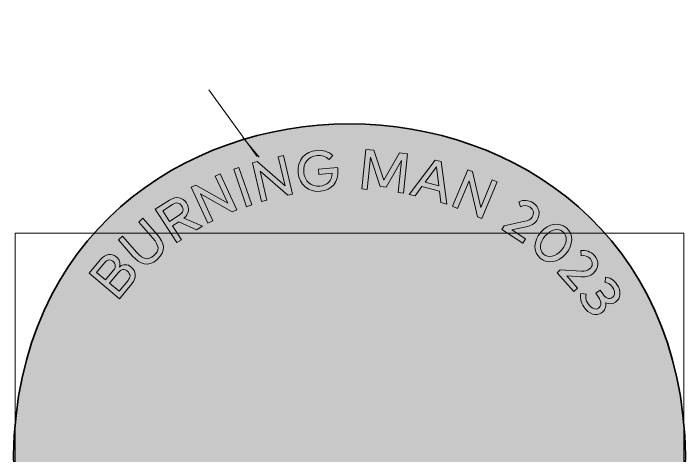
# Model space of a CAD drawing. Header units: millimetres. Extents: x 126.2 to 196.2, y -118.3 to -26.3.
# Drawn here: x 126.2 to 196.2, y -72.3 to -26.3 of the extents above; entities that cross this region are included whole.
import ezdxf

# ---------------------------------------------------------------- set-up
doc = ezdxf.new("R2010")
doc.units = ezdxf.units.MM
doc.header["$MEASUREMENT"] = 0
doc.layers.add('Layer 1', color=7, linetype='Continuous', lineweight=0)
picture_1 = doc.add_image_def('image1.png', size_in_pixel=(2001, 1330))

# ---------------------------------------------------------------- blocks, each defined once
blk = doc.blocks.new('Block_3')
at = {"layer": 'Layer 1'}
h = blk.add_hatch(color=250, dxfattribs=at)
h.dxf.hatch_style = 2
edge = h.paths.add_edge_path()
edge.add_spline(control_points=[(159.949, -42.599), (160.067, -43.85), (159.29, -44.729), (158.128, -44.838), (156.906, -44.954), (155.919, -44.164), (155.8, -42.901), (155.678, -41.615), (156.544, -40.686), (157.725, -40.575), (158.371, -40.514), (158.993, -40.704), (159.405, -41.109), (159.405, -41.109), (159.037, -41.541), (159.037, -41.541), (158.702, -41.199), (158.252, -41.07), (157.776, -41.115), (156.854, -41.202), (156.299, -41.912), (156.387, -42.846), (156.476, -43.786), (157.16, -44.385), (158.071, -44.299), (158.77, -44.233), (159.333, -43.794), (159.358, -42.939), (159.358, -42.939), (157.967, -43.07), (157.967, -43.07), (157.967, -43.07), (157.917, -42.542), (157.917, -42.542), (157.917, -42.542), (159.908, -42.354), (159.908, -42.354), (159.925, -42.417), (159.934, -42.452), (159.949, -42.599)], knot_values=[0, 0, 0, 0, 1, 1, 1, 2, 2, 2, 3, 3, 3, 4, 4, 4, 5, 5, 5, 6, 6, 6, 7, 7, 7, 8, 8, 8, 9, 9, 9, 10, 10, 10, 11, 11, 11, 12, 12, 12, 13, 13, 13, 13], degree=3, periodic=0)
h = blk.add_hatch(color=250, dxfattribs=at)
h.dxf.hatch_style = 2
edge = h.paths.add_edge_path()
edge.add_spline(control_points=[(166.774, -45.032), (166.774, -45.032), (166.211, -44.973), (166.211, -44.973), (166.211, -44.973), (166.566, -41.614), (166.566, -41.614), (166.566, -41.614), (164.957, -44.39), (164.957, -44.39), (164.957, -44.39), (164.335, -44.324), (164.335, -44.324), (164.335, -44.324), (163.342, -41.273), (163.342, -41.273), (163.342, -41.273), (162.987, -44.632), (162.987, -44.632), (162.987, -44.632), (162.424, -44.573), (162.424, -44.573), (162.424, -44.573), (162.858, -40.47), (162.858, -40.47), (162.858, -40.47), (163.702, -40.559), (163.702, -40.559), (163.702, -40.559), (164.718, -43.677), (164.718, -43.677), (164.718, -43.677), (166.363, -40.84), (166.363, -40.84), (166.363, -40.84), (167.207, -40.929), (167.207, -40.929), (167.207, -40.929), (166.774, -45.032), (166.774, -45.032)], knot_values=[0, 0, 0, 0, 1, 1, 1, 2, 2, 2, 3, 3, 3, 4, 4, 4, 5, 5, 5, 6, 6, 6, 7, 7, 7, 8, 8, 8, 9, 9, 9, 10, 10, 10, 11, 11, 11, 12, 12, 12, 13, 13, 13, 13], degree=3, periodic=0)
h = blk.add_hatch(color=250, dxfattribs=at)
h.dxf.hatch_style = 2
edge = h.paths.add_edge_path()
edge.add_spline(control_points=[(154.271, -41.102), (154.271, -41.102), (155.228, -45.118), (155.228, -45.118), (155.228, -45.118), (154.729, -45.237), (154.729, -45.237), (154.729, -45.237), (151.834, -42.731), (151.834, -42.731), (151.834, -42.731), (152.554, -45.755), (152.554, -45.755), (152.554, -45.755), (152.003, -45.887), (152.003, -45.887), (152.003, -45.887), (151.046, -41.87), (151.046, -41.87), (151.046, -41.87), (151.546, -41.751), (151.546, -41.751), (151.546, -41.751), (154.441, -44.257), (154.441, -44.257), (154.441, -44.257), (153.721, -41.233), (153.721, -41.233), (153.721, -41.233), (154.271, -41.102), (154.271, -41.102)], knot_values=[0, 0, 0, 0, 1, 1, 1, 2, 2, 2, 3, 3, 3, 4, 4, 4, 5, 5, 5, 6, 6, 6, 7, 7, 7, 8, 8, 8, 9, 9, 9, 10, 10, 10, 10], degree=3, periodic=0)
h = blk.add_hatch(color=250, dxfattribs=at)
h.dxf.hatch_style = 2
edge = h.paths.add_edge_path()
edge.add_spline(control_points=[(170.462, -44.261), (170.462, -44.261), (170.22, -42.291), (170.22, -42.291), (170.22, -42.291), (169.042, -43.891), (169.042, -43.891), (169.042, -43.891), (170.462, -44.261), (170.462, -44.261)], knot_values=[0, 0, 0, 0, 1, 1, 1, 2, 2, 2, 3, 3, 3, 3], degree=3, periodic=0)
edge = h.paths.add_edge_path()
edge.add_spline(control_points=[(170.534, -44.828), (170.534, -44.828), (168.702, -44.351), (168.702, -44.351), (168.702, -44.351), (167.995, -45.313), (167.995, -45.313), (167.995, -45.313), (167.385, -45.154), (167.385, -45.154), (167.385, -45.154), (170.068, -41.587), (170.068, -41.587), (170.068, -41.587), (170.69, -41.749), (170.69, -41.749), (170.69, -41.749), (171.293, -46.171), (171.293, -46.171), (171.293, -46.171), (170.682, -46.012), (170.682, -46.012), (170.682, -46.012), (170.534, -44.828), (170.534, -44.828)], knot_values=[0, 0, 0, 0, 1, 1, 1, 2, 2, 2, 3, 3, 3, 4, 4, 4, 5, 5, 5, 6, 6, 6, 7, 7, 7, 8, 8, 8, 8], degree=3, periodic=0)
h = blk.add_hatch(color=250, dxfattribs=at)
h.dxf.hatch_style = 2
edge = h.paths.add_edge_path()
edge.add_spline(control_points=[(150.979, -46.252), (150.979, -46.252), (150.444, -46.436), (150.444, -46.436), (150.444, -46.436), (149.102, -42.532), (149.102, -42.532), (149.102, -42.532), (149.638, -42.348), (149.638, -42.348), (149.638, -42.348), (150.979, -46.252), (150.979, -46.252)], knot_values=[0, 0, 0, 0, 1, 1, 1, 2, 2, 2, 3, 3, 3, 4, 4, 4, 4], degree=3, periodic=0)
h = blk.add_hatch(color=250, dxfattribs=at)
h.dxf.hatch_style = 2
edge = h.paths.add_edge_path()
edge.add_spline(control_points=[(176.536, -43.862), (176.536, -43.862), (174.95, -47.672), (174.95, -47.672), (174.95, -47.672), (174.476, -47.475), (174.476, -47.475), (174.476, -47.475), (173.608, -43.748), (173.608, -43.748), (173.608, -43.748), (172.414, -46.616), (172.414, -46.616), (172.414, -46.616), (171.891, -46.398), (171.891, -46.398), (171.891, -46.398), (173.478, -42.589), (173.478, -42.589), (173.478, -42.589), (173.951, -42.786), (173.951, -42.786), (173.951, -42.786), (174.819, -46.513), (174.819, -46.513), (174.819, -46.513), (176.014, -43.645), (176.014, -43.645), (176.014, -43.645), (176.536, -43.862), (176.536, -43.862)], knot_values=[0, 0, 0, 0, 1, 1, 1, 2, 2, 2, 3, 3, 3, 4, 4, 4, 5, 5, 5, 6, 6, 6, 7, 7, 7, 8, 8, 8, 9, 9, 9, 10, 10, 10, 10], degree=3, periodic=0)
h = blk.add_hatch(color=250, dxfattribs=at)
h.dxf.hatch_style = 2
edge = h.paths.add_edge_path()
edge.add_spline(control_points=[(147.691, -43.026), (147.691, -43.026), (149.412, -46.775), (149.412, -46.775), (149.412, -46.775), (148.947, -46.989), (148.947, -46.989), (148.947, -46.989), (145.62, -45.099), (145.62, -45.099), (145.62, -45.099), (146.916, -47.921), (146.916, -47.921), (146.916, -47.921), (146.402, -48.157), (146.402, -48.157), (146.402, -48.157), (144.68, -44.408), (144.68, -44.408), (144.68, -44.408), (145.146, -44.194), (145.146, -44.194), (145.146, -44.194), (148.473, -46.085), (148.473, -46.085), (148.473, -46.085), (147.176, -43.262), (147.176, -43.262), (147.176, -43.262), (147.691, -43.026), (147.691, -43.026)], knot_values=[0, 0, 0, 0, 1, 1, 1, 2, 2, 2, 3, 3, 3, 4, 4, 4, 5, 5, 5, 6, 6, 6, 7, 7, 7, 8, 8, 8, 9, 9, 9, 10, 10, 10, 10], degree=3, periodic=0)
h = blk.add_hatch(color=250, dxfattribs=at)
h.dxf.hatch_style = 2
edge = h.paths.add_edge_path()
edge.add_spline(control_points=[(142.422, -47.975), (142.422, -47.975), (143.428, -47.327), (143.428, -47.327), (143.835, -47.065), (143.92, -46.729), (143.687, -46.368), (143.454, -46.006), (143.113, -45.944), (142.707, -46.206), (142.707, -46.206), (141.7, -46.854), (141.7, -46.854), (141.7, -46.854), (142.422, -47.975), (142.422, -47.975)], knot_values=[0, 0, 0, 0, 1, 1, 1, 2, 2, 2, 3, 3, 3, 4, 4, 4, 5, 5, 5, 5], degree=3, periodic=0)
edge = h.paths.add_edge_path()
edge.add_spline(control_points=[(143.375, -48.006), (143.375, -48.006), (142.715, -48.431), (142.715, -48.431), (142.715, -48.431), (143.641, -49.869), (143.641, -49.869), (143.641, -49.869), (143.165, -50.175), (143.165, -50.175), (143.165, -50.175), (140.931, -46.705), (140.931, -46.705), (140.931, -46.705), (142.413, -45.75), (142.413, -45.75), (143.107, -45.303), (143.797, -45.448), (144.183, -46.048), (144.531, -46.589), (144.441, -47.201), (143.915, -47.637), (143.915, -47.637), (145.837, -48.455), (145.837, -48.455), (145.837, -48.455), (145.232, -48.844), (145.232, -48.844), (145.232, -48.844), (143.375, -48.006), (143.375, -48.006)], knot_values=[0, 0, 0, 0, 1, 1, 1, 2, 2, 2, 3, 3, 3, 4, 4, 4, 5, 5, 5, 6, 6, 6, 7, 7, 7, 8, 8, 8, 9, 9, 9, 10, 10, 10, 10], degree=3, periodic=0)
h = blk.add_hatch(color=250, dxfattribs=at)
h.dxf.hatch_style = 2
edge = h.paths.add_edge_path()
edge.add_spline(control_points=[(179.487, -49.775), (179.487, -49.775), (179.197, -50.22), (179.197, -50.22), (179.197, -50.22), (177.02, -48.798), (177.02, -48.798), (177.02, -48.798), (177.256, -48.438), (177.256, -48.438), (177.256, -48.438), (177.254, -48.429), (177.254, -48.429), (177.254, -48.429), (179.408, -47.956), (179.408, -47.956), (179.771, -47.876), (179.989, -47.8), (180.17, -47.524), (180.421, -47.139), (180.35, -46.74), (179.96, -46.486), (179.654, -46.286), (179.294, -46.276), (178.949, -46.438), (178.949, -46.438), (178.786, -45.923), (178.786, -45.923), (179.264, -45.686), (179.817, -45.745), (180.272, -46.041), (180.894, -46.447), (181.111, -47.16), (180.654, -47.861), (180.399, -48.251), (180.083, -48.411), (179.549, -48.527), (179.549, -48.527), (178.071, -48.85), (178.071, -48.85), (178.071, -48.85), (179.487, -49.775), (179.487, -49.775)], knot_values=[0, 0, 0, 0, 1, 1, 1, 2, 2, 2, 3, 3, 3, 4, 4, 4, 5, 5, 5, 6, 6, 6, 7, 7, 7, 8, 8, 8, 9, 9, 9, 10, 10, 10, 11, 11, 11, 12, 12, 12, 13, 13, 13, 14, 14, 14, 14], degree=3, periodic=0)
h = blk.add_hatch(color=250, dxfattribs=at)
h.dxf.hatch_style = 2
edge = h.paths.add_edge_path()
edge.add_spline(control_points=[(138.562, -51.579), (138.562, -51.579), (137.079, -49.889), (137.079, -49.889), (137.079, -49.889), (137.523, -49.5), (137.523, -49.5), (137.523, -49.5), (139.005, -51.19), (139.005, -51.19), (139.683, -51.962), (140.171, -52.052), (140.778, -51.52), (141.381, -50.991), (141.367, -50.501), (140.683, -49.721), (140.683, -49.721), (139.199, -48.031), (139.199, -48.031), (139.199, -48.031), (139.643, -47.642), (139.643, -47.642), (139.643, -47.642), (141.126, -49.332), (141.126, -49.332), (141.869, -50.179), (142.129, -51.058), (141.136, -51.928), (140.156, -52.787), (139.321, -52.443), (138.562, -51.579)], knot_values=[0, 0, 0, 0, 1, 1, 1, 2, 2, 2, 3, 3, 3, 4, 4, 4, 5, 5, 5, 6, 6, 6, 7, 7, 7, 8, 8, 8, 9, 9, 9, 10, 10, 10, 10], degree=3, periodic=0)
h = blk.add_hatch(color=250, dxfattribs=at)
h.dxf.hatch_style = 2
edge = h.paths.add_edge_path()
edge.add_spline(control_points=[(183.237, -50.956), (183.834, -50.264), (183.881, -49.479), (183.386, -49.051), (182.9, -48.631), (182.134, -48.787), (181.532, -49.484), (180.931, -50.18), (180.888, -50.961), (181.374, -51.38), (181.869, -51.808), (182.64, -51.647), (183.237, -50.956)], knot_values=[0, 0, 0, 0, 1, 1, 1, 2, 2, 2, 3, 3, 3, 4, 4, 4, 4], degree=3, periodic=0)
edge = h.paths.add_edge_path()
edge.add_spline(control_points=[(181.086, -49.098), (181.891, -48.166), (183, -48.001), (183.741, -48.641), (184.49, -49.288), (184.485, -50.413), (183.683, -51.341), (182.882, -52.27), (181.769, -52.439), (181.02, -51.791), (180.279, -51.151), (180.28, -50.031), (181.086, -49.098)], knot_values=[0, 0, 0, 0, 1, 1, 1, 2, 2, 2, 3, 3, 3, 4, 4, 4, 4], degree=3, periodic=0)
h = blk.add_hatch(color=250, dxfattribs=at)
h.dxf.hatch_style = 2
edge = h.paths.add_edge_path()
edge.add_spline(control_points=[(184.904, -54.909), (184.904, -54.909), (184.506, -55.26), (184.506, -55.26), (184.506, -55.26), (182.787, -53.308), (182.787, -53.308), (182.787, -53.308), (183.11, -53.024), (183.11, -53.024), (183.11, -53.024), (183.111, -53.016), (183.111, -53.016), (183.111, -53.016), (185.313, -53.134), (185.313, -53.134), (185.684, -53.154), (185.915, -53.139), (186.163, -52.921), (186.508, -52.617), (186.546, -52.214), (186.238, -51.864), (185.996, -51.59), (185.652, -51.485), (185.276, -51.549), (185.276, -51.549), (185.256, -51.008), (185.256, -51.008), (185.78, -50.908), (186.298, -51.112), (186.657, -51.519), (187.148, -52.077), (187.167, -52.822), (186.539, -53.375), (186.189, -53.683), (185.842, -53.753), (185.297, -53.722), (185.297, -53.722), (183.786, -53.639), (183.786, -53.639), (183.786, -53.639), (184.904, -54.909), (184.904, -54.909)], knot_values=[0, 0, 0, 0, 1, 1, 1, 2, 2, 2, 3, 3, 3, 4, 4, 4, 5, 5, 5, 6, 6, 6, 7, 7, 7, 8, 8, 8, 9, 9, 9, 10, 10, 10, 11, 11, 11, 12, 12, 12, 13, 13, 13, 14, 14, 14, 14], degree=3, periodic=0)
h = blk.add_hatch(color=250, dxfattribs=at)
h.dxf.hatch_style = 2
edge = h.paths.add_edge_path()
edge.add_spline(control_points=[(138.035, -53.162), (137.713, -52.894), (137.377, -52.929), (137.079, -53.287), (137.079, -53.287), (136.154, -54.398), (136.154, -54.398), (136.154, -54.398), (137.165, -55.239), (137.165, -55.239), (137.165, -55.239), (138.09, -54.129), (138.09, -54.129), (138.387, -53.771), (138.356, -53.43), (138.035, -53.162)], knot_values=[0, 0, 0, 0, 1, 1, 1, 2, 2, 2, 3, 3, 3, 4, 4, 4, 5, 5, 5, 5], degree=3, periodic=0)
edge = h.paths.add_edge_path()
edge.add_spline(control_points=[(134.808, -53.277), (134.808, -53.277), (135.746, -54.058), (135.746, -54.058), (135.746, -54.058), (136.584, -53.052), (136.584, -53.052), (136.863, -52.717), (136.816, -52.386), (136.49, -52.114), (136.223, -51.891), (135.925, -51.935), (135.646, -52.271), (135.646, -52.271), (134.808, -53.277), (134.808, -53.277)], knot_values=[0, 0, 0, 0, 1, 1, 1, 2, 2, 2, 3, 3, 3, 4, 4, 4, 5, 5, 5, 5], degree=3, periodic=0)
edge = h.paths.add_edge_path()
edge.add_spline(control_points=[(138.43, -52.724), (138.942, -53.15), (139.011, -53.852), (138.498, -54.468), (138.498, -54.468), (137.211, -56.014), (137.211, -56.014), (137.211, -56.014), (134.038, -53.372), (134.038, -53.372), (134.038, -53.372), (135.238, -51.931), (135.238, -51.931), (135.736, -51.333), (136.378, -51.253), (136.867, -51.661), (137.207, -51.944), (137.327, -52.335), (137.186, -52.716), (137.574, -52.388), (138.031, -52.392), (138.43, -52.724)], knot_values=[0, 0, 0, 0, 1, 1, 1, 2, 2, 2, 3, 3, 3, 4, 4, 4, 5, 5, 5, 6, 6, 6, 7, 7, 7, 7], degree=3, periodic=0)
h = blk.add_hatch(color=250, dxfattribs=at)
h.dxf.hatch_style = 2
edge = h.paths.add_edge_path()
edge.add_spline(control_points=[(187.41, -57.484), (186.834, -57.874), (186.074, -57.626), (185.562, -56.868), (185.215, -56.355), (185.139, -55.843), (185.265, -55.459), (185.265, -55.459), (185.795, -55.549), (185.795, -55.549), (185.707, -55.829), (185.741, -56.163), (186.008, -56.559), (186.349, -57.062), (186.762, -57.21), (187.089, -56.989), (187.412, -56.771), (187.427, -56.34), (187.087, -55.837), (187.087, -55.837), (186.809, -55.426), (186.809, -55.426), (186.809, -55.426), (187.259, -55.122), (187.259, -55.122), (187.259, -55.122), (187.527, -55.518), (187.527, -55.518), (187.824, -55.958), (188.19, -56.109), (188.518, -55.888), (188.816, -55.686), (188.88, -55.308), (188.553, -54.824), (188.312, -54.467), (188.042, -54.322), (187.769, -54.328), (187.769, -54.328), (187.823, -53.786), (187.823, -53.786), (188.248, -53.784), (188.682, -54.046), (189.003, -54.52), (189.479, -55.224), (189.43, -55.983), (188.858, -56.37), (188.53, -56.592), (188.164, -56.597), (187.827, -56.426), (187.902, -56.853), (187.772, -57.24), (187.41, -57.484)], knot_values=[0, 0, 0, 0, 1, 1, 1, 2, 2, 2, 3, 3, 3, 4, 4, 4, 5, 5, 5, 6, 6, 6, 7, 7, 7, 8, 8, 8, 9, 9, 9, 10, 10, 10, 11, 11, 11, 12, 12, 12, 13, 13, 13, 14, 14, 14, 15, 15, 15, 16, 16, 16, 17, 17, 17, 17], degree=3, periodic=0)
for points, knots in [([(159.949, -42.599), (160.067, -43.85), (159.29, -44.729), (158.128, -44.838), (156.906, -44.954), (155.919, -44.164), (155.8, -42.901), (155.678, -41.615), (156.544, -40.686), (157.725, -40.575), (158.371, -40.514), (158.993, -40.704), (159.405, -41.109), (159.405, -41.109), (159.037, -41.541), (159.037, -41.541), (158.702, -41.199), (158.252, -41.07), (157.776, -41.115), (156.854, -41.202), (156.299, -41.912), (156.387, -42.846), (156.476, -43.786), (157.16, -44.385), (158.071, -44.299), (158.77, -44.233), (159.333, -43.794), (159.358, -42.939), (159.358, -42.939), (157.967, -43.07), (157.967, -43.07), (157.967, -43.07), (157.917, -42.542), (157.917, -42.542), (157.917, -42.542), (159.908, -42.354), (159.908, -42.354), (159.925, -42.417), (159.934, -42.452), (159.949, -42.599)], [0, 0, 0, 0, 1, 1, 1, 2, 2, 2, 3, 3, 3, 4, 4, 4, 5, 5, 5, 6, 6, 6, 7, 7, 7, 8, 8, 8, 9, 9, 9, 10, 10, 10, 11, 11, 11, 12, 12, 12, 13, 13, 13, 13]), ([(166.774, -45.032), (166.774, -45.032), (166.211, -44.973), (166.211, -44.973), (166.211, -44.973), (166.566, -41.614), (166.566, -41.614), (166.566, -41.614), (164.957, -44.39), (164.957, -44.39), (164.957, -44.39), (164.335, -44.324), (164.335, -44.324), (164.335, -44.324), (163.342, -41.273), (163.342, -41.273), (163.342, -41.273), (162.987, -44.632), (162.987, -44.632), (162.987, -44.632), (162.424, -44.573), (162.424, -44.573), (162.424, -44.573), (162.858, -40.47), (162.858, -40.47), (162.858, -40.47), (163.702, -40.559), (163.702, -40.559), (163.702, -40.559), (164.718, -43.677), (164.718, -43.677), (164.718, -43.677), (166.363, -40.84), (166.363, -40.84), (166.363, -40.84), (167.207, -40.929), (167.207, -40.929), (167.207, -40.929), (166.774, -45.032), (166.774, -45.032)], [0, 0, 0, 0, 1, 1, 1, 2, 2, 2, 3, 3, 3, 4, 4, 4, 5, 5, 5, 6, 6, 6, 7, 7, 7, 8, 8, 8, 9, 9, 9, 10, 10, 10, 11, 11, 11, 12, 12, 12, 13, 13, 13, 13]), ([(154.271, -41.102), (154.271, -41.102), (155.228, -45.118), (155.228, -45.118), (155.228, -45.118), (154.729, -45.237), (154.729, -45.237), (154.729, -45.237), (151.834, -42.731), (151.834, -42.731), (151.834, -42.731), (152.554, -45.755), (152.554, -45.755), (152.554, -45.755), (152.003, -45.887), (152.003, -45.887), (152.003, -45.887), (151.046, -41.87), (151.046, -41.87), (151.046, -41.87), (151.546, -41.751), (151.546, -41.751), (151.546, -41.751), (154.441, -44.257), (154.441, -44.257), (154.441, -44.257), (153.721, -41.233), (153.721, -41.233), (153.721, -41.233), (154.271, -41.102), (154.271, -41.102)], [0, 0, 0, 0, 1, 1, 1, 2, 2, 2, 3, 3, 3, 4, 4, 4, 5, 5, 5, 6, 6, 6, 7, 7, 7, 8, 8, 8, 9, 9, 9, 10, 10, 10, 10]), ([(170.534, -44.828), (170.534, -44.828), (168.702, -44.351), (168.702, -44.351), (168.702, -44.351), (167.995, -45.313), (167.995, -45.313), (167.995, -45.313), (167.385, -45.154), (167.385, -45.154), (167.385, -45.154), (170.068, -41.587), (170.068, -41.587), (170.068, -41.587), (170.69, -41.749), (170.69, -41.749), (170.69, -41.749), (171.293, -46.171), (171.293, -46.171), (171.293, -46.171), (170.682, -46.012), (170.682, -46.012), (170.682, -46.012), (170.534, -44.828), (170.534, -44.828)], [0, 0, 0, 0, 1, 1, 1, 2, 2, 2, 3, 3, 3, 4, 4, 4, 5, 5, 5, 6, 6, 6, 7, 7, 7, 8, 8, 8, 8]), ([(150.979, -46.252), (150.979, -46.252), (150.444, -46.436), (150.444, -46.436), (150.444, -46.436), (149.102, -42.532), (149.102, -42.532), (149.102, -42.532), (149.638, -42.348), (149.638, -42.348), (149.638, -42.348), (150.979, -46.252), (150.979, -46.252)], [0, 0, 0, 0, 1, 1, 1, 2, 2, 2, 3, 3, 3, 4, 4, 4, 4]), ([(170.462, -44.261), (170.462, -44.261), (170.22, -42.291), (170.22, -42.291), (170.22, -42.291), (169.042, -43.891), (169.042, -43.891), (169.042, -43.891), (170.462, -44.261), (170.462, -44.261)], [0, 0, 0, 0, 1, 1, 1, 2, 2, 2, 3, 3, 3, 3]), ([(176.536, -43.862), (176.536, -43.862), (174.95, -47.672), (174.95, -47.672), (174.95, -47.672), (174.476, -47.475), (174.476, -47.475), (174.476, -47.475), (173.608, -43.748), (173.608, -43.748), (173.608, -43.748), (172.414, -46.616), (172.414, -46.616), (172.414, -46.616), (171.891, -46.398), (171.891, -46.398), (171.891, -46.398), (173.478, -42.589), (173.478, -42.589), (173.478, -42.589), (173.951, -42.786), (173.951, -42.786), (173.951, -42.786), (174.819, -46.513), (174.819, -46.513), (174.819, -46.513), (176.014, -43.645), (176.014, -43.645), (176.014, -43.645), (176.536, -43.862), (176.536, -43.862)], [0, 0, 0, 0, 1, 1, 1, 2, 2, 2, 3, 3, 3, 4, 4, 4, 5, 5, 5, 6, 6, 6, 7, 7, 7, 8, 8, 8, 9, 9, 9, 10, 10, 10, 10]), ([(147.691, -43.026), (147.691, -43.026), (149.412, -46.775), (149.412, -46.775), (149.412, -46.775), (148.947, -46.989), (148.947, -46.989), (148.947, -46.989), (145.62, -45.099), (145.62, -45.099), (145.62, -45.099), (146.916, -47.921), (146.916, -47.921), (146.916, -47.921), (146.402, -48.157), (146.402, -48.157), (146.402, -48.157), (144.68, -44.408), (144.68, -44.408), (144.68, -44.408), (145.146, -44.194), (145.146, -44.194), (145.146, -44.194), (148.473, -46.085), (148.473, -46.085), (148.473, -46.085), (147.176, -43.262), (147.176, -43.262), (147.176, -43.262), (147.691, -43.026), (147.691, -43.026)], [0, 0, 0, 0, 1, 1, 1, 2, 2, 2, 3, 3, 3, 4, 4, 4, 5, 5, 5, 6, 6, 6, 7, 7, 7, 8, 8, 8, 9, 9, 9, 10, 10, 10, 10]), ([(143.375, -48.006), (143.375, -48.006), (142.715, -48.431), (142.715, -48.431), (142.715, -48.431), (143.641, -49.869), (143.641, -49.869), (143.641, -49.869), (143.165, -50.175), (143.165, -50.175), (143.165, -50.175), (140.931, -46.705), (140.931, -46.705), (140.931, -46.705), (142.413, -45.75), (142.413, -45.75), (143.107, -45.303), (143.797, -45.448), (144.183, -46.048), (144.531, -46.589), (144.441, -47.201), (143.915, -47.637), (143.915, -47.637), (145.837, -48.455), (145.837, -48.455), (145.837, -48.455), (145.232, -48.844), (145.232, -48.844), (145.232, -48.844), (143.375, -48.006), (143.375, -48.006)], [0, 0, 0, 0, 1, 1, 1, 2, 2, 2, 3, 3, 3, 4, 4, 4, 5, 5, 5, 6, 6, 6, 7, 7, 7, 8, 8, 8, 9, 9, 9, 10, 10, 10, 10]), ([(142.422, -47.975), (142.422, -47.975), (143.428, -47.327), (143.428, -47.327), (143.835, -47.065), (143.92, -46.729), (143.687, -46.368), (143.454, -46.006), (143.113, -45.944), (142.707, -46.206), (142.707, -46.206), (141.7, -46.854), (141.7, -46.854), (141.7, -46.854), (142.422, -47.975), (142.422, -47.975)], [0, 0, 0, 0, 1, 1, 1, 2, 2, 2, 3, 3, 3, 4, 4, 4, 5, 5, 5, 5]), ([(179.487, -49.775), (179.487, -49.775), (179.197, -50.22), (179.197, -50.22), (179.197, -50.22), (177.02, -48.798), (177.02, -48.798), (177.02, -48.798), (177.256, -48.438), (177.256, -48.438), (177.256, -48.438), (177.254, -48.429), (177.254, -48.429), (177.254, -48.429), (179.408, -47.956), (179.408, -47.956), (179.771, -47.876), (179.989, -47.8), (180.17, -47.524), (180.421, -47.139), (180.35, -46.74), (179.96, -46.486), (179.654, -46.286), (179.294, -46.276), (178.949, -46.438), (178.949, -46.438), (178.786, -45.923), (178.786, -45.923), (179.264, -45.686), (179.817, -45.745), (180.272, -46.041), (180.894, -46.447), (181.111, -47.16), (180.654, -47.861), (180.399, -48.251), (180.083, -48.411), (179.549, -48.527), (179.549, -48.527), (178.071, -48.85), (178.071, -48.85), (178.071, -48.85), (179.487, -49.775), (179.487, -49.775)], [0, 0, 0, 0, 1, 1, 1, 2, 2, 2, 3, 3, 3, 4, 4, 4, 5, 5, 5, 6, 6, 6, 7, 7, 7, 8, 8, 8, 9, 9, 9, 10, 10, 10, 11, 11, 11, 12, 12, 12, 13, 13, 13, 14, 14, 14, 14]), ([(138.562, -51.579), (138.562, -51.579), (137.079, -49.889), (137.079, -49.889), (137.079, -49.889), (137.523, -49.5), (137.523, -49.5), (137.523, -49.5), (139.005, -51.19), (139.005, -51.19), (139.683, -51.962), (140.171, -52.052), (140.778, -51.52), (141.381, -50.991), (141.367, -50.501), (140.683, -49.721), (140.683, -49.721), (139.199, -48.031), (139.199, -48.031), (139.199, -48.031), (139.643, -47.642), (139.643, -47.642), (139.643, -47.642), (141.126, -49.332), (141.126, -49.332), (141.869, -50.179), (142.129, -51.058), (141.136, -51.928), (140.156, -52.787), (139.321, -52.443), (138.562, -51.579)], [0, 0, 0, 0, 1, 1, 1, 2, 2, 2, 3, 3, 3, 4, 4, 4, 5, 5, 5, 6, 6, 6, 7, 7, 7, 8, 8, 8, 9, 9, 9, 10, 10, 10, 10]), ([(181.086, -49.098), (181.891, -48.166), (183, -48.001), (183.741, -48.641), (184.49, -49.288), (184.485, -50.413), (183.683, -51.341), (182.882, -52.27), (181.769, -52.439), (181.02, -51.791), (180.279, -51.151), (180.28, -50.031), (181.086, -49.098)], [0, 0, 0, 0, 1, 1, 1, 2, 2, 2, 3, 3, 3, 4, 4, 4, 4]), ([(183.237, -50.956), (183.834, -50.264), (183.881, -49.479), (183.386, -49.051), (182.9, -48.631), (182.134, -48.787), (181.532, -49.484), (180.931, -50.18), (180.888, -50.961), (181.374, -51.38), (181.869, -51.808), (182.64, -51.647), (183.237, -50.956)], [0, 0, 0, 0, 1, 1, 1, 2, 2, 2, 3, 3, 3, 4, 4, 4, 4]), ([(184.904, -54.909), (184.904, -54.909), (184.506, -55.26), (184.506, -55.26), (184.506, -55.26), (182.787, -53.308), (182.787, -53.308), (182.787, -53.308), (183.11, -53.024), (183.11, -53.024), (183.11, -53.024), (183.111, -53.016), (183.111, -53.016), (183.111, -53.016), (185.313, -53.134), (185.313, -53.134), (185.684, -53.154), (185.915, -53.139), (186.163, -52.921), (186.508, -52.617), (186.546, -52.214), (186.238, -51.864), (185.996, -51.59), (185.652, -51.485), (185.276, -51.549), (185.276, -51.549), (185.256, -51.008), (185.256, -51.008), (185.78, -50.908), (186.298, -51.112), (186.657, -51.519), (187.148, -52.077), (187.167, -52.822), (186.539, -53.375), (186.189, -53.683), (185.842, -53.753), (185.297, -53.722), (185.297, -53.722), (183.786, -53.639), (183.786, -53.639), (183.786, -53.639), (184.904, -54.909), (184.904, -54.909)], [0, 0, 0, 0, 1, 1, 1, 2, 2, 2, 3, 3, 3, 4, 4, 4, 5, 5, 5, 6, 6, 6, 7, 7, 7, 8, 8, 8, 9, 9, 9, 10, 10, 10, 11, 11, 11, 12, 12, 12, 13, 13, 13, 14, 14, 14, 14]), ([(138.43, -52.724), (138.942, -53.15), (139.011, -53.852), (138.498, -54.468), (138.498, -54.468), (137.211, -56.014), (137.211, -56.014), (137.211, -56.014), (134.038, -53.372), (134.038, -53.372), (134.038, -53.372), (135.238, -51.931), (135.238, -51.931), (135.736, -51.333), (136.378, -51.253), (136.867, -51.661), (137.207, -51.944), (137.327, -52.335), (137.186, -52.716), (137.574, -52.388), (138.031, -52.392), (138.43, -52.724)], [0, 0, 0, 0, 1, 1, 1, 2, 2, 2, 3, 3, 3, 4, 4, 4, 5, 5, 5, 6, 6, 6, 7, 7, 7, 7]), ([(134.808, -53.277), (134.808, -53.277), (135.746, -54.058), (135.746, -54.058), (135.746, -54.058), (136.584, -53.052), (136.584, -53.052), (136.863, -52.717), (136.816, -52.386), (136.49, -52.114), (136.223, -51.891), (135.925, -51.935), (135.646, -52.271), (135.646, -52.271), (134.808, -53.277), (134.808, -53.277)], [0, 0, 0, 0, 1, 1, 1, 2, 2, 2, 3, 3, 3, 4, 4, 4, 5, 5, 5, 5]), ([(138.035, -53.162), (137.713, -52.894), (137.377, -52.929), (137.079, -53.287), (137.079, -53.287), (136.154, -54.398), (136.154, -54.398), (136.154, -54.398), (137.165, -55.239), (137.165, -55.239), (137.165, -55.239), (138.09, -54.129), (138.09, -54.129), (138.387, -53.771), (138.356, -53.43), (138.035, -53.162)], [0, 0, 0, 0, 1, 1, 1, 2, 2, 2, 3, 3, 3, 4, 4, 4, 5, 5, 5, 5]), ([(187.41, -57.484), (186.834, -57.874), (186.074, -57.626), (185.562, -56.868), (185.215, -56.355), (185.139, -55.843), (185.265, -55.459), (185.265, -55.459), (185.795, -55.549), (185.795, -55.549), (185.707, -55.829), (185.741, -56.163), (186.008, -56.559), (186.349, -57.062), (186.762, -57.21), (187.089, -56.989), (187.412, -56.771), (187.427, -56.34), (187.087, -55.837), (187.087, -55.837), (186.809, -55.426), (186.809, -55.426), (186.809, -55.426), (187.259, -55.122), (187.259, -55.122), (187.259, -55.122), (187.527, -55.518), (187.527, -55.518), (187.824, -55.958), (188.19, -56.109), (188.518, -55.888), (188.816, -55.686), (188.88, -55.308), (188.553, -54.824), (188.312, -54.467), (188.042, -54.322), (187.769, -54.328), (187.769, -54.328), (187.823, -53.786), (187.823, -53.786), (188.248, -53.784), (188.682, -54.046), (189.003, -54.52), (189.479, -55.224), (189.43, -55.983), (188.858, -56.37), (188.53, -56.592), (188.164, -56.597), (187.827, -56.426), (187.902, -56.853), (187.772, -57.24), (187.41, -57.484)], [0, 0, 0, 0, 1, 1, 1, 2, 2, 2, 3, 3, 3, 4, 4, 4, 5, 5, 5, 6, 6, 6, 7, 7, 7, 8, 8, 8, 9, 9, 9, 10, 10, 10, 11, 11, 11, 12, 12, 12, 13, 13, 13, 14, 14, 14, 15, 15, 15, 16, 16, 16, 17, 17, 17, 17])]:
    blk.add_open_spline(points, degree=3, knots=knots, dxfattribs=at)
blk = doc.blocks.new('Block_2')
at = {"layer": 'Layer 1'}
blk.add_blockref('Block_3', (0, 0), dxfattribs=at)

msp = doc.modelspace()

# ---------------------------------------------------------------- hatches: boundary and pattern name
at = {"layer": 'Layer 1'}
h = msp.add_hatch(color=7, dxfattribs=at)
h.dxf.hatch_style = 2
edge = h.paths.add_edge_path()
edge.add_spline(control_points=[(196.155, -72.335), (195.369, -118.342), (126.934, -118.335), (126.155, -72.333), (126.94, -26.327), (195.376, -26.334), (196.155, -72.335)], knot_values=[0, 0, 0, 0, 1, 1, 1, 2, 2, 2, 2], degree=3, periodic=0)

# ---------------------------------------------------------------- linework, layer by layer
for p, q in [((151.546, -41.224), (146.51, -34.283)), ((151.743, -41.268), (150.057, -39.231))]:
    msp.add_line(p, q, dxfattribs=at)
at = {"layer": 'Layer 1', "color": 250, "lineweight": 35}
msp.add_open_spline([(196.155, -72.335), (195.369, -118.342), (126.934, -118.335), (126.155, -72.333), (126.94, -26.327), (195.376, -26.334), (196.155, -72.335)], degree=3, knots=[0, 0, 0, 0, 1, 1, 1, 2, 2, 2, 2], dxfattribs=at)

# ---------------------------------------------------------------- block references
at = {"layer": 'Layer 1'}
msp.add_blockref('Block_2', (0, 0), dxfattribs=at)

# ---------------------------------------------------------------- pictures from other files: only their frames are drawn
image = msp.add_image(picture_1, insert=(126.321, -95.488), size_in_units=(69.668, 46.306), dxfattribs=at)

doc.saveas('drawing.dxf')
